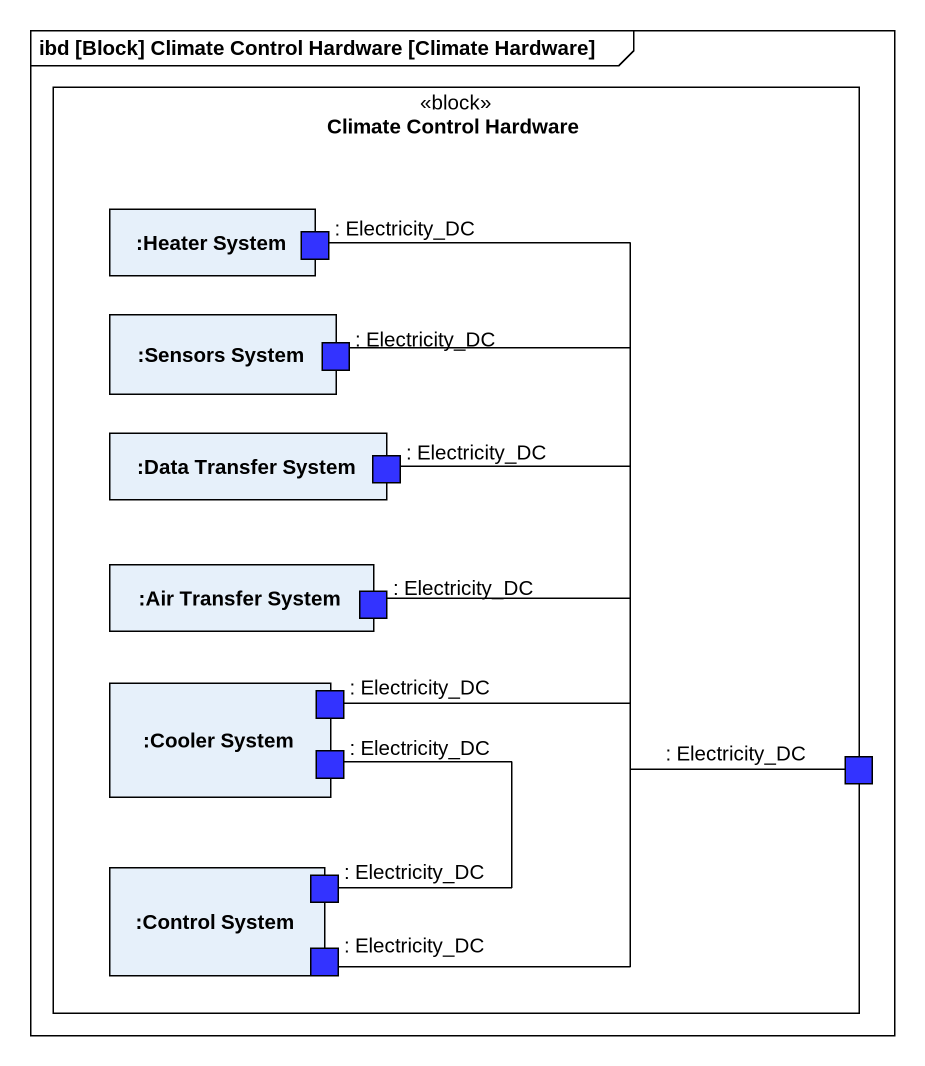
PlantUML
@startuml
mainframe ibd [Block] Climate Control Hardware [Climate Hardware]
rectangle "Climate Control Hardware" as Climate_Control_Hardware <<block>> {
  rectangle ":Heater System" as Heater_System {
    port ": Electricity_DC" as Electricity_DC #3333FF
  }
  rectangle ":Sensors System" as Sensors_System {
    port ": Electricity_DC" as Electricity_DC_2 #3333FF
  }
  rectangle ":Data Transfer System" as Data_Transfer_System {
    port ": Electricity_DC" as Electricity_DC_3 #3333FF
  }
  rectangle ":Air Transfer System" as Air_Transfer_System {
    port ": Electricity_DC" as Electricity_DC_4 #3333FF
  }
  rectangle ":Cooler System" as Cooler_System {
    port ": Electricity_DC" as Electricity_DC_5 #3333FF
    port ": Electricity_DC" as Electricity_DC_6 #3333FF
  }
  port ": Electricity_DC" as Electricity_DC_7 #3333FF
  rectangle ":Control System" as Control_System {
    port ": Electricity_DC" as Electricity_DC_8 #3333FF
    port ": Electricity_DC" as Electricity_DC_9 #3333FF
  }
}
Electricity_DC -- Electricity_DC_7
Electricity_DC_2 -- Electricity_DC_7
Electricity_DC_3 -- Electricity_DC_7
Electricity_DC_4 -right- Electricity_DC_7
Electricity_DC_5 -right- Electricity_DC_7
Electricity_DC_8 -up- Electricity_DC_6
Electricity_DC_9 -right- Electricity_DC_7
@enduml
